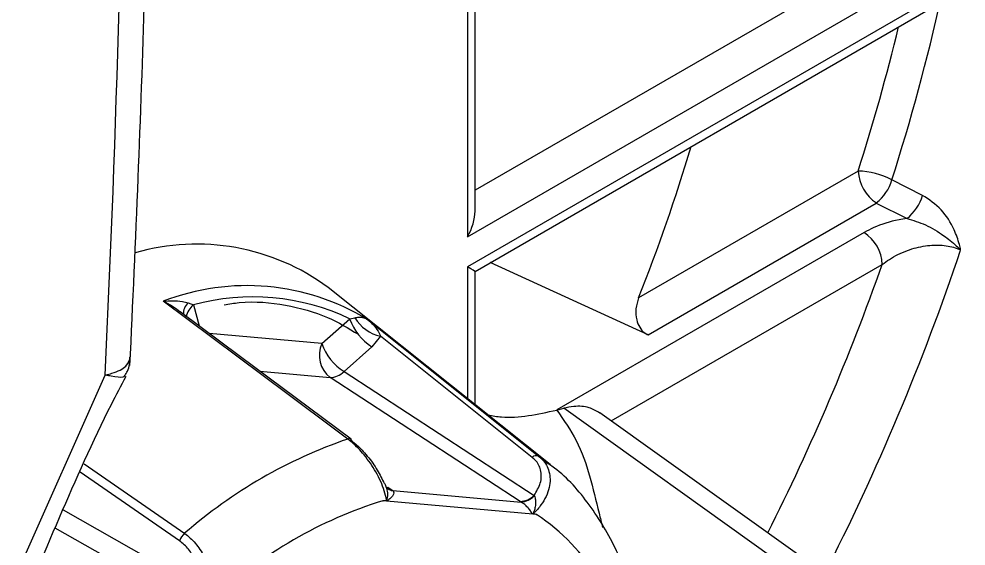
# Model space of a CAD drawing. Extents: x 16.5 to 113.1, y 4.4 to 84.5.
# Drawn here: x 87.51 to 88.597, y 7.138 to 7.742 of the extents above; entities that cross this region are included whole.
import ezdxf

# ---------------------------------------------------------------- set-up
doc = ezdxf.new("R2010")
doc.units = 0
doc.header["$MEASUREMENT"] = 0
doc.layers.add('OBJECT', color=7, linetype='CONTINUOUS')

msp = doc.modelspace()

# ---------------------------------------------------------------- linework, layer by layer
at = {"layer": 'OBJECT'}
for p, q in [((88.5757, 7.8589), (88.0335, 7.546)), ((88.0248, 7.4923), (88.5965, 7.8224)), ((88.5893, 7.7838), (88.0248, 7.4579)), ((88.0335, 7.4528), (88.5831, 7.7701)), ((88.0248, 7.7641), (88.0248, 7.4923)), ((88.0335, 7.5219), (88.0335, 7.759)), ((88.4728, 7.5677), (88.221, 7.4223)), ((88.5466, 7.5399), (88.5114, 7.5575)), ((88.2318, 7.38), (88.4936, 7.5311)), ((88.4936, 7.5311), (88.5288, 7.5135)), ((88.4796, 7.4973), (88.1273, 7.2939)), ((88.2318, 7.38), (88.0509, 7.4628)), ((88.0248, 7.4579), (88.0248, 7.307)), ((88.0335, 7.3), (88.0335, 7.4528)), ((88.1897, 7.2814), (88.5004, 7.4607)), ((88.1196, 7.2313), (87.8651, 7.4344)), ((87.7046, 7.4166), (87.7104, 7.4144)), ((87.7104, 7.4144), (87.7169, 7.3903)), ((87.8577, 7.37), (87.8897, 7.3984)), ((87.8897, 7.3984), (87.8955, 7.3995)), ((87.8577, 7.37), (87.7287, 7.3815)), ((87.9252, 7.3783), (87.9152, 7.3663)), ((88.0989, 7.2396), (87.9252, 7.3783)), ((87.9152, 7.3663), (87.8832, 7.3379)), ((87.4998, 7.0875), (87.6093, 7.3339)), ((87.7866, 7.3383), (87.8672, 7.3311)), ((87.8832, 7.3379), (88.1012, 7.1959)), ((88.0851, 7.1891), (87.8672, 7.3311)), ((88.1271, 7.2938), (88.1352, 7.2959)), ((88.3763, 7.1233), (88.1352, 7.2959)), ((88.4087, 7.1247), (88.1767, 7.2907)), ((88.1064, 7.241), (88.1196, 7.2313)), ((87.5851, 7.2321), (87.7005, 7.1525)), ((87.6947, 7.144), (87.5807, 7.2225)), ((87.9287, 7.211), (87.9283, 7.2114)), ((87.9335, 7.2054), (87.9382, 7.2022)), ((87.9382, 7.2022), (87.9392, 7.2015)), ((87.9392, 7.2015), (88.0862, 7.1884)), ((88.1012, 7.1959), (88.1013, 7.1956)), ((87.561, 7.1795), (87.7186, 7.0903)), ((88.1041, 7.1741), (87.9277, 7.1899)), ((88.0862, 7.1884), (88.0851, 7.1891)), ((87.7088, 7.0698), (87.552, 7.1585))]:
    msp.add_line(p, q, dxfattribs=at)
at = {"layer": 'OBJECT', "flags": 128}
for points in [[(87.8876, 7.2606), (87.8739, 7.2708), (87.819, 7.3118), (87.6759, 7.4185)], [(87.8912, 7.2603), (87.7645, 7.3547), (87.6952, 7.4065)], [(87.9103, 7.3975), (87.923, 7.3874), (87.9739, 7.3468), (88.1064, 7.241)]]:
    msp.add_lwpolyline(points, dxfattribs=at)
at = {"layer": 'OBJECT'}
for centre, radius, start, end in [((86.2495, 8.2825), 2.3752, 342.2295, 347.4482), ((86.2231, 8.2878), 2.3621, 342.25, 346.4201), ((86.3352, 8.1742), 2.0301, 338.2633, 343.4474), ((88.519, 7.5698), 0.0462, 182.6525, 236.7705), ((88.4711, 7.4824), 0.0853, 61.7789, 88.842), ((88.4624, 7.5714), 0.0509, 307.8345, 344.2649), ((88.4976, 7.5537), 0.0509, 307.8341, 344.2805), ((88.4543, 7.4586), 0.0462, 2.6526, 56.7698), ((87.714, 7.2293), 0.2547, 53.6203, 105.9987), ((85.9889, 8.3521), 2.7446, 332.9556, 341.412), ((85.9974, 8.3461), 2.655, 333.2937, 340.5199), ((87.7719, 7.1711), 0.2653, 58.5643, 111.2167), ((87.7785, 7.1656), 0.258, 64.4764, 105.3046), ((87.7144, 7.4048), 0.0154, 129.6315, 185.0437), ((87.7249, 7.3965), 0.023, 129.137, 169.4983), ((87.9485, 7.4191), 0.0624, 199.3889, 237.7787), ((87.9354, 7.4239), 0.0467, 211.3937, 257.2913), ((87.8879, 7.3567), 0.033, 156.3924, 231.0816), ((87.9165, 7.3907), 0.0624, 199.3891, 237.7785), ((87.8665, 7.3549), 0.0238, 271.5372, 314.5393), ((88.0704, 6.7278), 0.5633, 108.9399, 131.0547), ((87.8891, 7.257), 0.00391, 58.1413, 112.7201), ((87.8891, 7.2577), 0.00327, 6.6316, 51.4309), ((88.1037, 7.2347), 0.00684, 66.6575, 134.1049), ((87.9392, 7.2131), 0.0109, 236.3703, 264.9232), ((87.9407, 7.2138), 0.0124, 235.4495, 263.0258), ((87.9642, 7.1799), 0.0338, 161.8686, 163.2418), ((88.0845, 7.2129), 0.0238, 271.5334, 314.5432), ((88.0844, 7.2116), 0.0233, 274.5118, 316.5089), ((88.0784, 6.7062), 0.5066, 107.3006, 132.694), ((88.1333, 7.1599), 0.0362, 154.7561, 156.0851), ((87.9717, 6.9765), 0.2379, 6.3942, 56.1808), ((87.7128, 7.138), 0.0191, 130.3192, 161.721)]:
    msp.add_arc(centre, radius, start, end, dxfattribs=at)
for centre, major_axis, ratio, start_param, end_param in [((76.7544, 14.2212), (-5.5041, 16.751), 0.560269, 4.114052, 4.16792), ((88.0035, 7.5046), (0.0212, 0.0367), 0.577335, 4.71243, 5.497828), ((88.0035, 7.4701), (0.03, -0.0173), 0.00007, 6.283145, 7.068624)]:
    msp.add_ellipse(centre, major_axis=major_axis, ratio=ratio, start_param=start_param, end_param=end_param, dxfattribs=at)
for points, knots in [([(87.6377, 7.3447), (87.641, 7.4163), (87.6506, 7.6268), (87.6592, 7.9159), (87.6621, 8.1347), (87.6631, 8.212)], [0, 0, 0, 0, 0.249935, 0.734949, 1, 1, 1, 1]), ([(88.5903, 7.4773), (88.5903, 7.4774), (88.5899, 7.4794), (88.588, 7.4874), (88.5821, 7.5038), (88.5687, 7.5253), (88.5541, 7.5349), (88.5466, 7.5399)], [0, 0, 0, 0, 0.0036719, 0.0756204, 0.2945902, 0.6352035, 1, 1, 1, 1]), ([(88.5288, 7.5135), (88.5257, 7.513), (88.5121, 7.5108), (88.4949, 7.5054), (88.4832, 7.4992), (88.4796, 7.4973)], [0, 0, 0, 0, 0.166873, 0.742788, 1, 1, 1, 1]), ([(88.5288, 7.5135), (88.5359, 7.5113), (88.5508, 7.5066), (88.5697, 7.495), (88.5827, 7.4848), (88.5887, 7.479), (88.5903, 7.4773), (88.5903, 7.4773)], [0, 0, 0, 0, 0.307724, 0.642115, 0.89978, 0.995744, 1, 1, 1, 1]), ([(88.5004, 7.4607), (88.5031, 7.4627), (88.5116, 7.469), (88.528, 7.4771), (88.5492, 7.4826), (88.5691, 7.4834), (88.5827, 7.4807), (88.589, 7.4779), (88.5903, 7.4773)], [0, 0, 0, 0, 0.110279, 0.354069, 0.569426, 0.763379, 0.947633, 1, 1, 1, 1]), ([(87.6759, 7.4185), (87.6759, 7.4185), (87.6796, 7.4189), (87.687, 7.4192), (87.6968, 7.4189), (87.7024, 7.4173), (87.7046, 7.4166)], [0, 0, 0, 0, 0.006879, 0.35429, 0.740853, 1, 1, 1, 1]), ([(87.6951, 7.4063), (87.6923, 7.4084), (87.6862, 7.4128), (87.6796, 7.4165), (87.676, 7.4184), (87.6759, 7.4185)], [0, 0, 0, 0, 0.443078, 0.98903, 1, 1, 1, 1]), ([(87.7458, 7.4145), (87.7515, 7.4154), (87.7764, 7.4194), (87.8166, 7.4151), (87.8626, 7.4031), (87.8882, 7.3876), (87.8997, 7.3806)], [0, 0, 0, 0, 0.095694, 0.4154081, 0.7367587, 1, 1, 1, 1]), ([(88.221, 7.4223), (88.2198, 7.4182), (88.2172, 7.4101), (88.2181, 7.398), (88.2219, 7.3884), (88.2268, 7.3827), (88.2305, 7.3807), (88.2318, 7.38)], [0, 0, 0, 0, 0.259507, 0.520198, 0.70847, 0.897392, 1, 1, 1, 1]), ([(87.8955, 7.3995), (87.8971, 7.3999), (87.9011, 7.4006), (87.9058, 7.3997), (87.9089, 7.3984), (87.9102, 7.3975), (87.9103, 7.3975)], [0, 0, 0, 0, 0.259142, 0.645711, 0.99312, 1, 1, 1, 1]), ([(87.9103, 7.3975), (87.9103, 7.3975), (87.9125, 7.3957), (87.9168, 7.3916), (87.922, 7.3855), (87.9243, 7.3803), (87.9252, 7.3783)], [0, 0, 0, 0, 0.007064, 0.358604, 0.745841, 1, 1, 1, 1]), ([(87.6093, 7.3339), (87.6094, 7.334), (87.6121, 7.3346), (87.622, 7.3372), (87.6352, 7.3436), (87.6372, 7.3512), (87.6382, 7.355)], [0, 0, 0, 0, 0.005813, 0.14972, 0.577536, 1, 1, 1, 1]), ([(87.6318, 7.3331), (87.633, 7.3349), (87.6371, 7.3411), (87.6374, 7.3487), (87.6376, 7.3543)], [0, 0, 0, 0, 0.277928, 1, 1, 1, 1]), ([(87.4861, 6.9883), (87.4917, 7.0047), (87.5126, 7.0659), (87.5562, 7.1703), (87.5999, 7.269), (87.6276, 7.3219), (87.6332, 7.3326)], [0, 0, 0, 0, 0.140985, 0.524552, 0.903474, 1, 1, 1, 1]), ([(87.6315, 7.3335), (87.6312, 7.3327), (87.6304, 7.3306), (87.6205, 7.3317), (87.6118, 7.3334), (87.6094, 7.3339), (87.6093, 7.3339)], [0, 0, 0, 0, 0.324968, 0.825071, 0.9932, 1, 1, 1, 1]), ([(88.0485, 7.2881), (88.0535, 7.2872), (88.0774, 7.283), (88.1052, 7.2891), (88.1271, 7.2938)], [0, 0, 0, 0, 0.212535, 1, 1, 1, 1]), ([(88.1271, 7.2938), (88.1352, 7.2823), (88.1522, 7.2578), (88.1656, 7.2178), (88.1735, 7.1844), (88.1784, 7.1647), (88.1798, 7.1591)], [0, 0, 0, 0, 0.268356, 0.567801, 0.878901, 1, 1, 1, 1]), ([(88.1765, 7.2904), (88.1726, 7.2927), (88.1642, 7.2977), (88.1492, 7.2987), (88.139, 7.2966), (88.1352, 7.2959)], [0, 0, 0, 0, 0.349228, 0.752517, 1, 1, 1, 1]), ([(87.932, 7.1905), (87.932, 7.1906), (87.9314, 7.194), (87.9288, 7.2043), (87.9209, 7.2223), (87.9073, 7.242), (87.8955, 7.2544), (87.8892, 7.2593), (87.8876, 7.2606)], [0, 0, 0, 0, 0.008302, 0.15352, 0.438824, 0.698281, 0.92379, 1, 1, 1, 1]), ([(87.8924, 7.2581), (87.8937, 7.2571), (87.899, 7.2529), (87.9091, 7.2427), (87.9208, 7.227), (87.9258, 7.2166), (87.9283, 7.2114)], [0, 0, 0, 0, 0.092744, 0.368059, 0.68841, 1, 1, 1, 1]), ([(88.1012, 7.1959), (88.104, 7.2006), (88.1097, 7.2101), (88.1099, 7.2247), (88.1048, 7.2345), (88.1001, 7.2386), (88.0989, 7.2396)], [0, 0, 0, 0, 0.31159, 0.631939, 0.907256, 1, 1, 1, 1]), ([(88.1064, 7.241), (88.1078, 7.2398), (88.1134, 7.2349), (88.1198, 7.223), (88.1199, 7.2045), (88.1119, 7.1879), (88.1039, 7.1786), (88.1007, 7.1755), (88.1005, 7.1754)], [0, 0, 0, 0, 0.07621, 0.30172, 0.561177, 0.846481, 0.991698, 1, 1, 1, 1]), ([(88.2226, 7.0474), (88.2211, 7.0554), (88.2151, 7.0856), (88.1975, 7.1334), (88.166, 7.1858), (88.1367, 7.2195), (88.1169, 7.2327), (88.113, 7.2352)], [0, 0, 0, 0, 0.100724, 0.383813, 0.663284, 0.934608, 1, 1, 1, 1]), ([(87.9317, 7.2054), (87.9315, 7.2064), (87.9308, 7.2085), (87.9294, 7.2101), (87.9287, 7.211)], [0, 0, 0, 0, 0.446792, 1, 1, 1, 1]), ([(87.932, 7.1905), (87.932, 7.1904), (87.932, 7.1904), (87.9321, 7.1904), (87.9322, 7.1904), (87.9322, 7.1905), (87.9323, 7.1906), (87.9325, 7.1909), (87.9329, 7.1925), (87.9335, 7.1963), (87.9335, 7.2012), (87.9321, 7.2045), (87.9317, 7.2054)], [0, 0, 0, 0, 0.008823, 0.015343, 0.019985, 0.024643, 0.030762, 0.045191, 0.104317, 0.339174, 0.803598, 1, 1, 1, 1]), ([(87.9392, 7.2015), (87.9396, 7.2011), (87.9405, 7.1999), (87.94, 7.1973), (87.9382, 7.1942), (87.9355, 7.1916), (87.9334, 7.1901), (87.9324, 7.1897), (87.932, 7.1897), (87.9318, 7.1897), (87.9317, 7.1897)], [0, 0, 0, 0, 0.12227, 0.317429, 0.550882, 0.808433, 0.924594, 0.96109, 0.979104, 1, 1, 1, 1]), ([(87.9339, 7.2036), (87.9329, 7.2048), (87.9318, 7.206), (87.9319, 7.2055), (87.9319, 7.2055)], [0, 0, 0, 0, 0.914047, 1, 1, 1, 1]), ([(87.9277, 7.1899), (87.928, 7.1899), (87.9295, 7.1901), (87.9309, 7.1903), (87.932, 7.1905)], [0, 0, 0, 0, 0.2207097, 1, 1, 1, 1]), ([(88.1013, 7.1956), (88.1017, 7.1947), (88.1025, 7.1926), (88.103, 7.1883), (88.1026, 7.183), (88.1015, 7.1787), (88.1005, 7.1763), (88.1003, 7.1756), (88.1003, 7.1754), (88.1003, 7.1754), (88.1004, 7.1754), (88.1004, 7.1753), (88.1005, 7.1754), (88.1005, 7.1754), (88.1005, 7.1754)], [0, 0, 0, 0, 0.153506, 0.380159, 0.626294, 0.875657, 0.967794, 0.976808, 0.980962, 0.984132, 0.987396, 0.990545, 0.996552, 1, 1, 1, 1]), ([(87.9317, 7.1897), (87.9307, 7.1897), (87.9293, 7.1898), (87.928, 7.1899), (87.9277, 7.1899)], [0, 0, 0, 0, 0.813965, 1, 1, 1, 1]), ([(88.1002, 7.1746), (88.1001, 7.1746), (88.0999, 7.1747), (88.0996, 7.1748), (88.099, 7.1753), (88.0978, 7.1771), (88.0956, 7.1801), (88.0924, 7.1837), (88.0892, 7.1866), (88.0871, 7.1879), (88.0862, 7.1884)], [0, 0, 0, 0, 0.020892, 0.038907, 0.075404, 0.191559, 0.449115, 0.682571, 0.877733, 1, 1, 1, 1]), ([(88.1041, 7.1741), (88.1039, 7.1741), (88.1026, 7.1743), (88.1013, 7.1745), (88.1002, 7.1746)], [0, 0, 0, 0, 0.1860099, 1, 1, 1, 1]), ([(88.1005, 7.1754), (88.1015, 7.1751), (88.1027, 7.1746), (88.1038, 7.1742), (88.1041, 7.1741)], [0, 0, 0, 0, 0.779311, 1, 1, 1, 1]), ([(87.7005, 7.1525), (87.7048, 7.149), (87.7133, 7.1419), (87.7231, 7.126), (87.7298, 7.1076), (87.732, 7.09), (87.7313, 7.0789), (87.7306, 7.0744), (87.7306, 7.0742)], [0, 0, 0, 0, 0.200873, 0.400023, 0.605989, 0.832569, 0.991709, 1, 1, 1, 1]), ([(87.7186, 7.0903), (87.7184, 7.0956), (87.718, 7.106), (87.7131, 7.1214), (87.7054, 7.135), (87.6983, 7.141), (87.6947, 7.144)], [0, 0, 0, 0, 0.255732, 0.511066, 0.755323, 1, 1, 1, 1])]:
    msp.add_open_spline(points, degree=3, knots=knots, dxfattribs=at)

doc.saveas('drawing.dxf')
